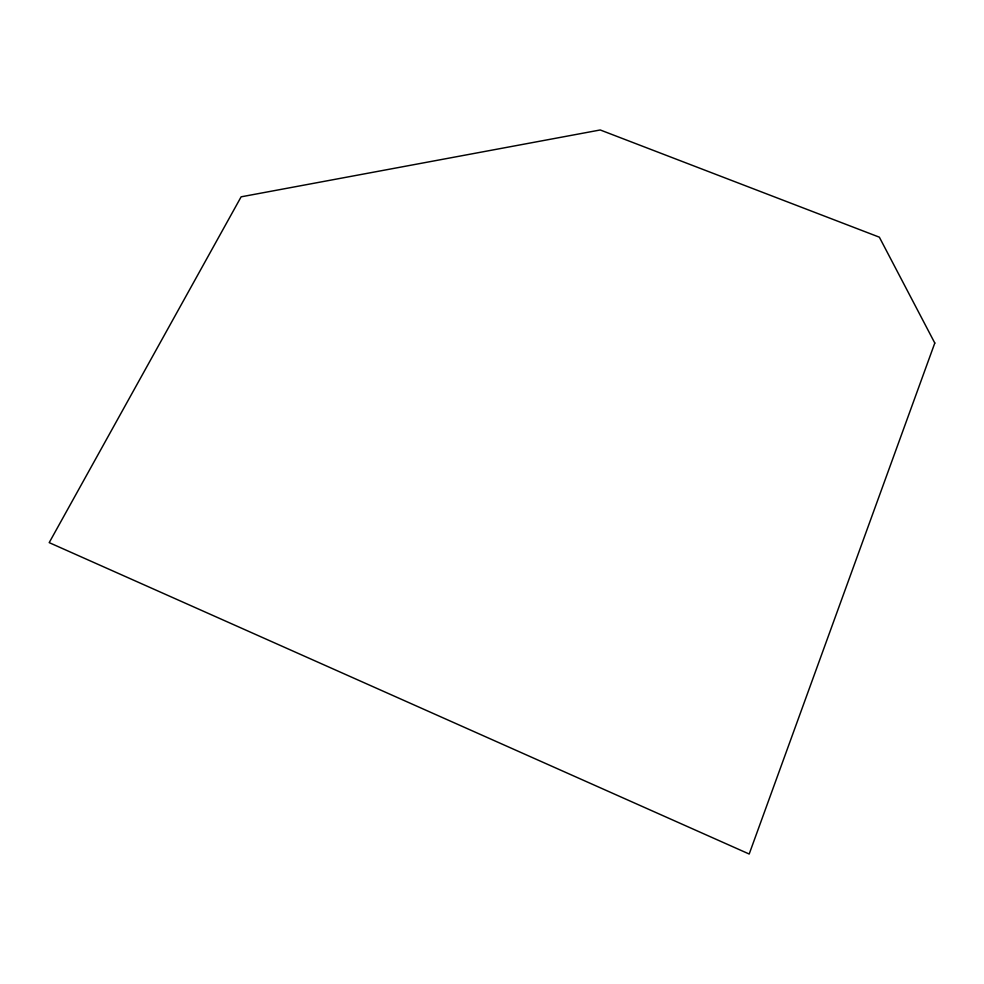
<?xml version="1.0" encoding="UTF-8"?>
<svg xmlns="http://www.w3.org/2000/svg" width="984" height="984" viewBox="0 0 984 984"><rect width="100%" height="100%" fill="white"/><g stroke="black" fill="none" stroke-linecap="round" stroke-linejoin="round"><path stroke-width="1.48" d="M934.8 343.047L749.193 854.026L49.2 542.627L241.129 196.825L600.24 129.974L879.352 237.181L934.8 343.047"/></g></svg>
